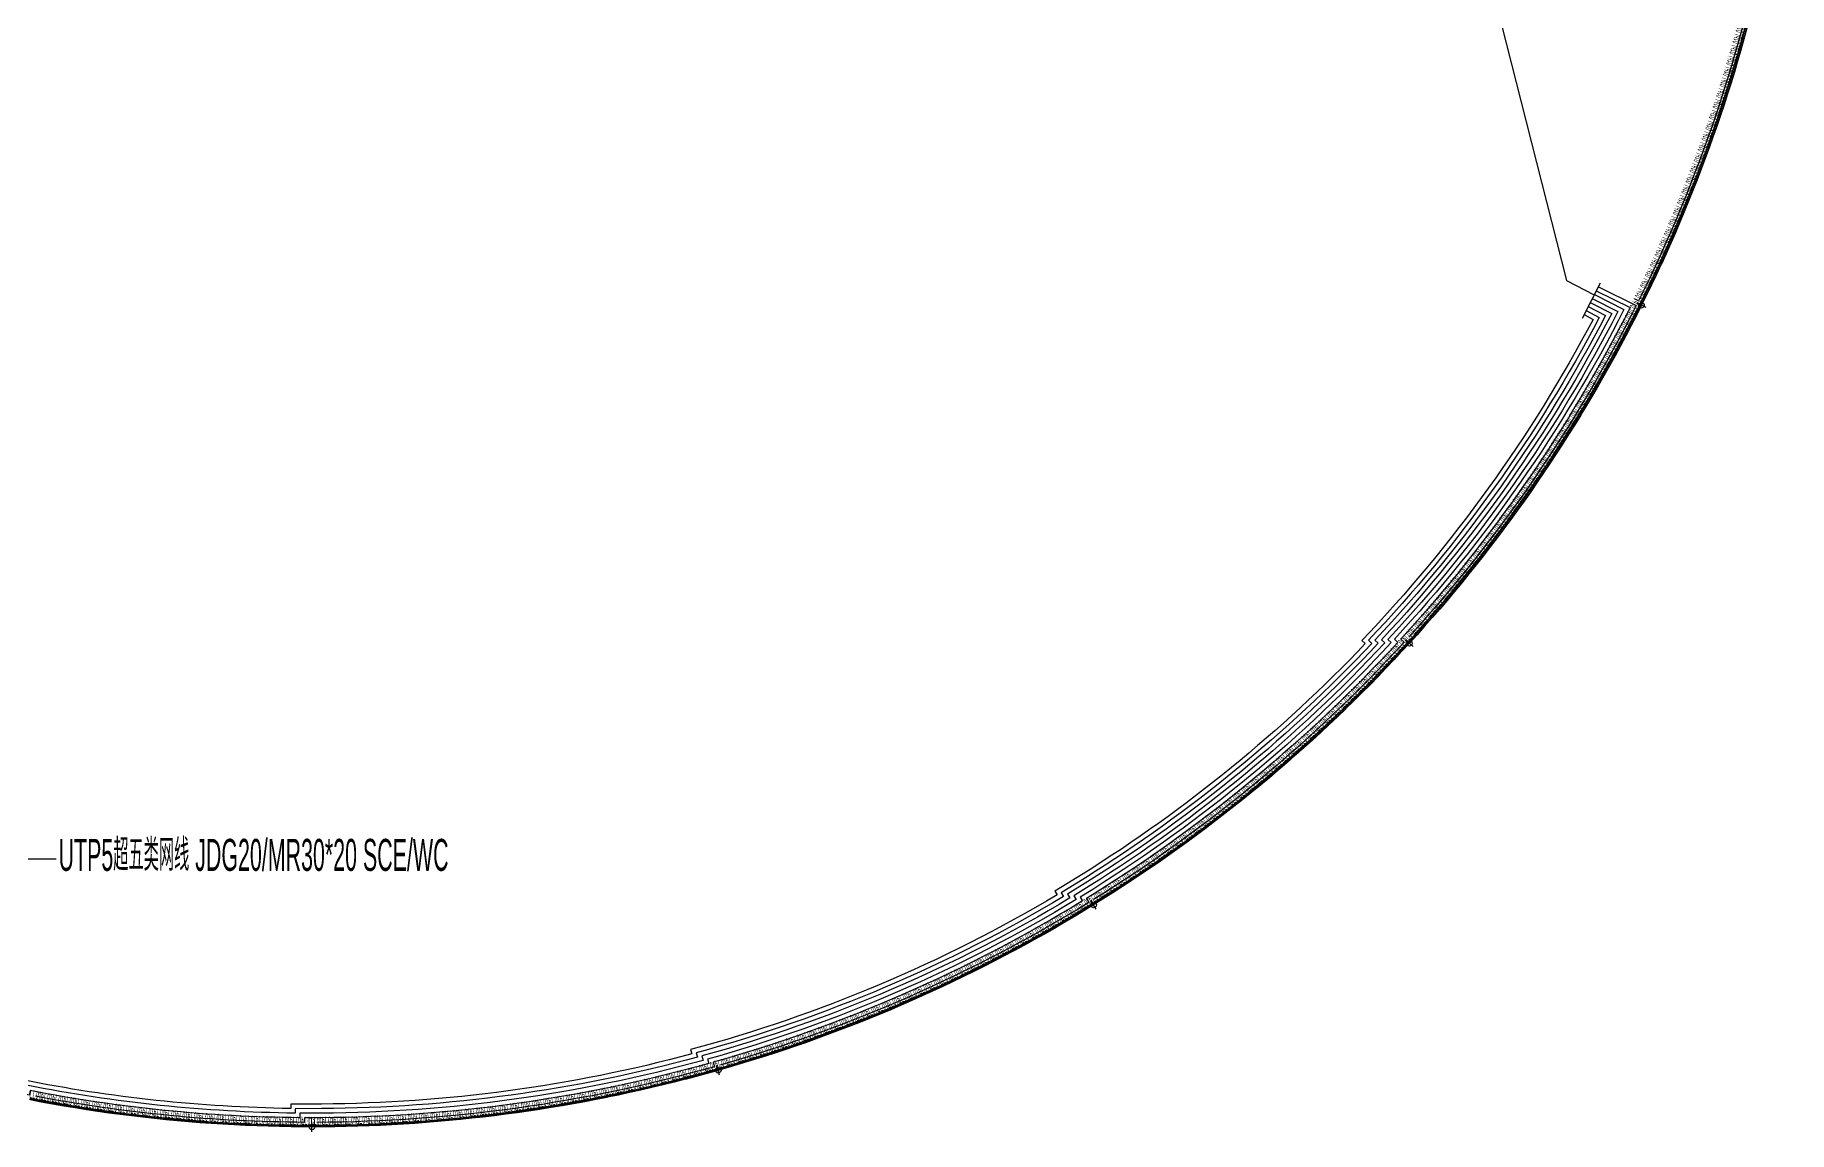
# Model space of a CAD drawing. Header units: inches. Extents: x -1481536 to -1128273, y -46959 to 92618.
# Drawn here: x -1226332 to -1149620, y -46959 to 1050 of the extents above; entities that cross this region are included whole.
import ezdxf
from ezdxf import colors
from ezdxf.entities.mleader import LeaderData, LeaderLine
from ezdxf.enums import TextEntityAlignment as Align
from ezdxf.math import Vec2, Vec3

# ---------------------------------------------------------------- set-up
doc = ezdxf.new("R2010")
doc.units = ezdxf.units.IN
doc.header["$MEASUREMENT"] = 0
doc.layers.get('0').update_dxf_attribs({"color": 253})
for name, color, linetype in [('0-L-控制', 6, 'Continuous'), ('0-LIGHT-TXT', 90, 'Continuous'), ('0-LL02', 1, 'Continuous'), ('LT-220V', 5, 'Continuous')]:
    doc.layers.add(name, color=color, linetype=linetype)
doc.styles.add('GBZITI', font='gbenor.shx', dxfattribs={"height": 350, "bigfont": 'gbcbig.shx'})
doc.styles.add('SMDEI', font='smsim.shx', dxfattribs={"width": 0.75, "bigfont": 'smfs.shx'})
doc.styles.get("Standard").update_dxf_attribs({"font": 'arial.ttf'})

# ---------------------------------------------------------------- blocks, each defined once
blk = doc.blocks.new('LL01a')
at = {"layer": '0-LL02'}
for points in [[(-250, 80), (250, 80), (250, 0), (-250, 0)], [(-240, 70), (240, 70), (240, 10), (-240, 10)]]:
    blk.add_lwpolyline(points, close=True, dxfattribs=at)
for points in [[(-225, 16), (-225, 63), (-235, 45)], [(-225, 16), (-225, 63), (-215, 45)], [(-150, 16), (-150, 63), (-160, 45)], [(-150, 16), (-150, 63), (-140, 45)], [(-75, 16), (-75, 63), (-85, 45)], [(-75, 16), (-75, 63), (-65, 45)], [(0, 16), (0, 63), (-10, 45)], [(0, 16), (0, 63), (10, 45)], [(75, 16), (75, 63), (65, 45)], [(75, 16), (75, 63), (85, 45)], [(150, 16), (150, 63), (140, 45)], [(150, 16), (150, 63), (160, 45)], [(225, 16), (225, 63), (215, 45)], [(225, 16), (225, 63), (235, 45)]]:
    blk.add_lwpolyline(points, dxfattribs=at)
at = {"layer": '0-LL02', "style": 'GBZITI', "width": 0.5}
blk.add_text('LL01a', height=350, rotation=360, dxfattribs=at).set_placement((0, 271, 0), align=Align.MIDDLE_CENTER)
blk = doc.blocks.new('分割')
at = {"layer": 'LT-220V'}
blk.add_lwpolyline([(-168, 141), (166, -144)], dxfattribs=at)
blk.add_circle((0, 0), 121, dxfattribs=at)
blk = doc.blocks.new('_Oblique')
at = {"color": 0, "linetype": 'ByBlock', "lineweight": -2}
blk.add_line((-0.5, -0.5), (0.5, 0.5), dxfattribs=at)

msp = doc.modelspace()

# ---------------------------------------------------------------- linework, layer by layer
at = {"layer": '0-L-控制', "color": 6}
for points in [[(-1219780, 80663), (-1220046, 81055), (-1220050, 81091, -0.052089), (-1206939, 80939), (-1206892, 81437, -0.068853), (-1190014, 77074), (-1189941, 77260, -0.068538), (-1174896, 68500), (-1174774, 68659, -0.06425), (-1163273, 56995), (-1162639, 56147), (-1162479, 56267, -0.068576), (-1154131, 40861), (-1153943, 40933, -0.065987), (-1150118, 24446), (-1150051, 23731), (-1149854, 23750, -0.068384), (-1150758, 6190), (-1150562, 6153, -0.068443), (-1156194, -10583), (-1156373, -10494)], [(-1157954, -9963), (-1156295, -10785, -0.068221), (-1166248, -25302)], [(-1158314, -10660), (-1157373, -11139, -0.068583), (-1167444, -25420), (-1167297, -25555, -0.065279), (-1180178, -36171), (-1180897, -36618), (-1180793, -36785, -0.06854), (-1196918, -43772), (-1196863, -43964, -0.066491), (-1213803, -46338), (-1214549, -46341), (-1214548, -46539, -0.045715), (-1226318, -45400, -0.045715)], [(-1158222, -10482), (-1157103, -11052, -0.068581), (-1167160, -25409), (-1167013, -25544, -0.066067), (-1180073, -36341), (-1180621, -36682), (-1180516, -36850, -0.068547), (-1196671, -43910), (-1196616, -44103, -0.068046), (-1214003, -46539), (-1214003, -46539)], [(-1158130, -10304), (-1156834, -10965, -0.068578), (-1166877, -25397), (-1166730, -25532, -0.06685), (-1179967, -36511), (-1180346, -36746), (-1180240, -36916, -0.068317), (-1196365, -44031)], [(-1158046, -10141), (-1156564, -10875, -0.068585), (-1166594, -25385), (-1166447, -25520, -0.068404), (-1180031, -36786), (-1180031, -36786)], [(-1158582, -11187), (-1158184, -11396, -0.068601), (-1168298, -25451), (-1168151, -25586, -0.062886), (-1180496, -35662), (-1181723, -36426), (-1181624, -36584, -0.068521), (-1197659, -43353), (-1197605, -43545, -0.064126), (-1213806, -45738), (-1215150, -45743), (-1215150, -45933, -0.045978), (-1226865, -44682), (-1226904, -44878, -0.068993), (-1243603, -39046), (-1243694, -39224, -0.066488), (-1257747, -29474), (-1258158, -29098), (-1258292, -29244, -0.067369), (-1269335, -15819, -0.067369)], [(-1158489, -11010), (-1157914, -11312, -0.068588), (-1168013, -25441), (-1167866, -25576, -0.063688), (-1180390, -35832), (-1181448, -36490), (-1181347, -36652, -0.068527), (-1197412, -43493), (-1197357, -43685, -0.064919), (-1213805, -45938), (-1214950, -45942), (-1214949, -46136, -0.045987), (-1226707, -44917), (-1226746, -45114, -0.068996), (-1243515, -39315), (-1243606, -39494, -0.068043), (-1258030, -29486), (-1258030, -29486)], [(-1158405, -10838), (-1157643, -11226, -0.068586), (-1167728, -25431), (-1167581, -25566, -0.064486), (-1180284, -36001), (-1181172, -36554), (-1181070, -36718, -0.068534), (-1197165, -43633), (-1197110, -43825, -0.065707), (-1213804, -46138), (-1214749, -46141), (-1214749, -46337, -0.045996), (-1226549, -45152), (-1226587, -45349, -0.068396), (-1243289, -39654)]]:
    msp.add_lwpolyline(points, format="xyb", dxfattribs=at)
for points in [[(-1177324, 7011), (-1174203, 7011), (-1162649, 3290), (-1159347, -9699), (-1158132, -10319)], [(-1157877, -9812), (-1158669, -11350)]]:
    msp.add_lwpolyline(points, dxfattribs=at)

# ---------------------------------------------------------------- block references
at = {"layer": '0-LL02'}
for p, rotation in [((-1151657, 632), 74.26415353287182), ((-1151523, 1114), 74.70489029835493), ((-1151936, -328), 73.38268000190479), ((-1151794, 152), 73.82341676738872), ((-1152080, -807), 72.94194323642085), ((-1152381, -1760), 72.06046970545464), ((-1152229, -1284), 72.50120647093773), ((-1152537, -2235), 71.61973293997069), ((-1152859, -3182), 70.73825940900365), ((-1152696, -2709), 71.17899617448676), ((-1153197, -4123), 69.85678587803743), ((-1153026, -3653), 70.29752264352054), ((-1153371, -4592), 69.4160491125535), ((-1153729, -5526), 68.53457558158563), ((-1153548, -5060), 68.97531234706872), ((-1154102, -6453), 67.65310205061692), ((-1153914, -5990), 68.0938388161017), ((-1154294, -6915), 67.21236528513383), ((-1154689, -7834), 66.33089175416679), ((-1154490, -7375), 66.77162851964988), ((-1155097, -8747), 65.44941822314186), ((-1154891, -8291), 65.89015498868368), ((-1155307, -9201), 65.00868145765793), ((-1155736, -10104), 64.12720792669005), ((-1155520, -9653), 64.567944692174), ((-1156179, -11000), 63.24573439572302), ((-1155956, -10553), 63.68647116120612), ((-1156636, -11890), 62.36426086475432), ((-1156406, -11446), 62.80499763023907), ((-1156870, -12332), 61.9235240992712), ((-1157347, -13210), 61.04205056830416), ((-1157107, -12772), 61.4827873337881), ((-1157838, -14082), 60.16057703733796), ((-1157591, -13647), 60.60131380282106), ((-1158343, -14945), 59.27910350637091), ((-1158089, -14514), 59.71984027185403), ((-1158600, -15374), 58.83836674088781), ((-1159124, -16226), 57.9568932099216), ((-1158860, -15801), 58.39762997540471), ((-1159661, -17069), 57.0754196789529), ((-1159391, -16648), 57.51615644443766), ((-1160211, -17904), 56.19394614798421), ((-1159934, -17488), 56.63468291346896), ((-1160773, -18731), 55.31247261701303), ((-1160490, -18319), 55.75320938249778), ((-1161349, -19549), 54.43099908604598), ((-1161059, -19141), 54.87173585152991), ((-1161937, -20358), 53.54952555507647), ((-1161641, -19954), 53.99026232056123), ((-1162537, -21157), 52.66805202411025), ((-1162235, -20759), 53.10878878959335), ((-1163149, -21948), 51.78657849314403), ((-1162842, -21554), 52.22731525862712), ((-1163460, -22340), 51.34584172766092), ((-1164091, -23116), 50.46436819669636), ((-1163774, -22729), 50.90510496217781), ((-1165059, -24261), 49.14215790024538), ((-1164733, -23882), 49.58289466573012), ((-1164411, -23500), 50.02363143121406), ((-1165719, -25013), 48.26068436927749), ((-1165388, -24638), 48.70142113476144), ((-1166390, -25754), 47.37921083825181), ((-1166053, -25384), 47.81994760373575), ((-1167073, -26484), 46.49773730728559), ((-1166730, -26120), 46.93847407276869), ((-1167767, -27204), 45.61626377631772), ((-1167419, -26846), 46.05700054180166), ((-1168472, -27913), 44.7347902453482), ((-1168118, -27560), 45.17552701083296), ((-1169188, -28612), 43.85331671438033), ((-1168829, -28264), 44.29405347986343), ((-1170281, -29638), 42.5311064179277), ((-1169914, -29299), 42.9718431834108), ((-1169550, -28957), 43.41257994889556), ((-1171023, -30309), 41.64963288696148), ((-1170651, -29975), 42.09036965244459), ((-1171776, -30968), 40.76815935599279), ((-1171398, -30640), 41.20889612147673), ((-1172923, -31934), 39.44594905954263), ((-1172538, -31615), 39.88668582502658), ((-1172156, -31293), 40.32742259050968), ((-1173700, -32563), 38.56447552857311), ((-1173310, -32250), 39.00521229405787), ((-1174884, -33485), 37.24226523212297), ((-1174487, -33181), 37.68300199760606), ((-1174092, -32873), 38.12373876309), ((-1175684, -34084), 36.3607917011584), ((-1175283, -33786), 36.80152846664069), ((-1176902, -34959), 35.03858140470575), ((-1176494, -34670), 35.47931817019052), ((-1176088, -34379), 35.92005493567528), ((-1177726, -35527), 34.15710787373954), ((-1177313, -35244), 34.59784463922266), ((-1178976, -36355), 32.83489757729021), ((-1178557, -36082), 33.27563434277332), ((-1178140, -35806), 33.71637110825643), ((-1180246, -37153), 31.51268728084089), ((-1179821, -36890), 31.953424046324), ((-1179398, -36624), 32.3941608118071), ((-1181534, -37923), 30.19047698433068), ((-1181102, -37669), 30.63121374987136), ((-1180673, -37413), 31.07195051535611), ((-1182839, -38662), 28.86826668788053), ((-1182402, -38419), 29.30900345336364), ((-1181967, -38172), 29.74974021884674), ((-1184605, -39600), 27.10531962594726), ((-1184161, -39371), 27.54605639143038), ((-1183718, -39138), 27.98679315691431), ((-1183278, -38902), 28.42752992239742), ((-1185948, -40268), 25.78310932949794), ((-1185498, -40049), 26.22384609498105), ((-1185051, -39826), 26.66458286046416), ((-1187762, -41110), 24.02016226756551), ((-1187306, -40905), 24.46089903304862), ((-1186852, -40696), 24.90163579853172), ((-1186399, -40484), 25.34237256401483), ((-1189601, -41896), 22.25721520563308), ((-1189139, -41705), 22.69795197111619), ((-1188678, -41510), 23.1386887365993), ((-1188219, -41312), 23.5794255020824), ((-1191463, -42625), 20.49426814369899), ((-1190996, -42448), 20.93500490918293), ((-1190529, -42268), 21.37574167466687), ((-1190064, -42084), 21.81647844014997), ((-1193821, -43455), 18.29058431628097), ((-1193347, -43296), 18.73132108176408), ((-1192874, -43134), 19.17205784724635), ((-1192403, -42968), 19.61279461273112), ((-1191932, -42798), 20.05353137821506), ((-1196209, -44194), 16.08690048886128), ((-1195729, -44054), 16.52763725434522), ((-1195251, -43909), 16.96837401982833), ((-1194773, -43762), 17.40911078531309), ((-1194297, -43610), 17.84984755079785), ((-1199110, -44958), 13.44247989590057), ((-1198624, -44840), 13.88321666138451), ((-1198139, -44718), 14.32395342686844), ((-1197655, -44593), 14.76469019235321), ((-1197172, -44464), 15.20542695783797), ((-1196690, -44331), 15.64616372332024), ((-1226307, -45606), 349.2838951955882), ((-1225815, -45697), 349.7246319610713), ((-1202534, -45680), 10.35732253751634), ((-1202043, -45588), 10.7980593030011), ((-1201552, -45493), 11.2387960684842), ((-1201062, -45393), 11.67953283396648), ((-1200573, -45290), 12.12026959945042), ((-1200084, -45183), 12.56100636493353), ((-1199597, -45073), 13.00174313041747), ((-1225323, -45784), 350.1653687265544), ((-1224830, -45867), 350.6061054920383), ((-1224336, -45947), 351.0468422575223), ((-1223842, -46023), 351.4875790230633), ((-1223347, -46095), 351.9283157885473), ((-1222852, -46164), 352.3690525540312), ((-1222356, -46228), 352.8097893195143), ((-1221860, -46289), 353.2505260849982), ((-1221363, -46346), 353.691262850483), ((-1220866, -46399), 354.1319996159661), ((-1220368, -46448), 354.57273638145), ((-1219870, -46493), 355.013473146934), ((-1208478, -46485), 5.068481351714904), ((-1207980, -46439), 5.50921811719884), ((-1207483, -46389), 5.949954882681948), ((-1206985, -46335), 6.390691648165055), ((-1206489, -46278), 6.831428413648163), ((-1205993, -46216), 7.272165179130444), ((-1205497, -46151), 7.712901944614379), ((-1205002, -46082), 8.153638710098315), ((-1204507, -46009), 8.594375475583076), ((-1204013, -45933), 9.035112241066185), ((-1203519, -45852), 9.475849006549293), ((-1203027, -45768), 9.916585772032402), ((-1219372, -46535), 355.4542099124171), ((-1218873, -46572), 355.894946677901), ((-1218375, -46606), 356.3356834433858), ((-1217875, -46636), 356.7764202088689), ((-1217376, -46663), 357.217156974352), ((-1216877, -46685), 357.657893739836), ((-1216377, -46703), 358.0986305053215), ((-1215877, -46718), 358.5393672708063), ((-1215377, -46729), 358.980104036291), ((-1214877, -46736), 359.4208408017741), ((-1214377, -46739), 359.8615775672573), ((-1213971, -46739), 0.220376931395751), ((-1213470, -46735), 0.6611136968796862), ((-1212970, -46727), 1.101850462363621), ((-1212471, -46716), 1.542587227847557), ((-1211971, -46700), 1.983323993331493), ((-1211471, -46681), 2.424060758814599), ((-1210972, -46658), 2.864797524298536), ((-1210472, -46631), 3.305534289780816), ((-1209973, -46600), 3.746271055263924), ((-1209475, -46566), 4.187007820747033), ((-1208976, -46527), 4.627744586230141)]:
    msp.add_blockref('LL01a', p, dxfattribs=dict(at, rotation=rotation))
at = {"layer": 'LT-220V'}
for p, rotation in [((-1156067, -10778), 193.9603081054693), ((-1166222, -25571), 178.0937845480038), ((-1180034, -37024), 162.2272609905384), ((-1196451, -44264), 146.3607374330729), ((-1214222, -46740), 130.4942138756074)]:
    msp.add_blockref('分割', p, dxfattribs=dict(at, rotation=rotation))

# ---------------------------------------------------------------- texts
at = {"layer": '0-LIGHT-TXT', "color": 7, "style": 'SMDEI', "width": 0.5}
msp.add_text('UTP5超五类网线 JDG20/MR30*20 SCE/WC', height=1400, dxfattribs=at).set_placement((-1225305, -35533))

# ---------------------------------------------------------------- leaders
at = {"layer": '0-LIGHT-TXT', "color": 7}
ml = msp.add_multileader_mtext('Standard', dxfattribs=at)
ml.set_content('', color=7)
ml.set_leader_properties()
ml.set_arrow_properties(name='OBLIQUE')
ml.build(insert=Vec2(0, 0))
ml.multileader.update_dxf_attribs({"text_right_attachment_type": 6, "dogleg_length": 0.36, "arrow_head_size": 200})
ctx = ml.context
ctx.base_point, ctx.char_height, ctx.arrow_head_size, ctx.landing_gap_size, ctx.plane_origin = Vec3(-1225411, -35003), 0.18, 200, 0.09, Vec3(-1228120, -36992)
ctx.right_attachment = 6
notes = []
notes.append((ctx, [(0, (1, 1, 0), (-1227268, -35003), (1, 0), 1856, [(0, [(-1229795, -44640)], 0, [])])]))
ctx.mtext.insert, ctx.mtext.flow_direction = Vec3(-1225411, -35003), 5
for ctx, leaders in notes:
    for number, flags, end, landing, length, lines in leaders:
        leader = LeaderData()
        leader.index, (leader.has_last_leader_line, leader.has_dogleg_vector, leader.attachment_direction) = number, flags
        leader.last_leader_point, leader.dogleg_vector, leader.dogleg_length = Vec3(end), Vec3(landing), length
        for number, points, colour, breaks in lines:
            line = LeaderLine()
            line.index, line.vertices, line.color, line.breaks = number, Vec3.list(points), colors.encode_raw_color(colour), breaks
            leader.lines.append(line)
        ctx.leaders.append(leader)

doc.saveas('drawing.dxf')
